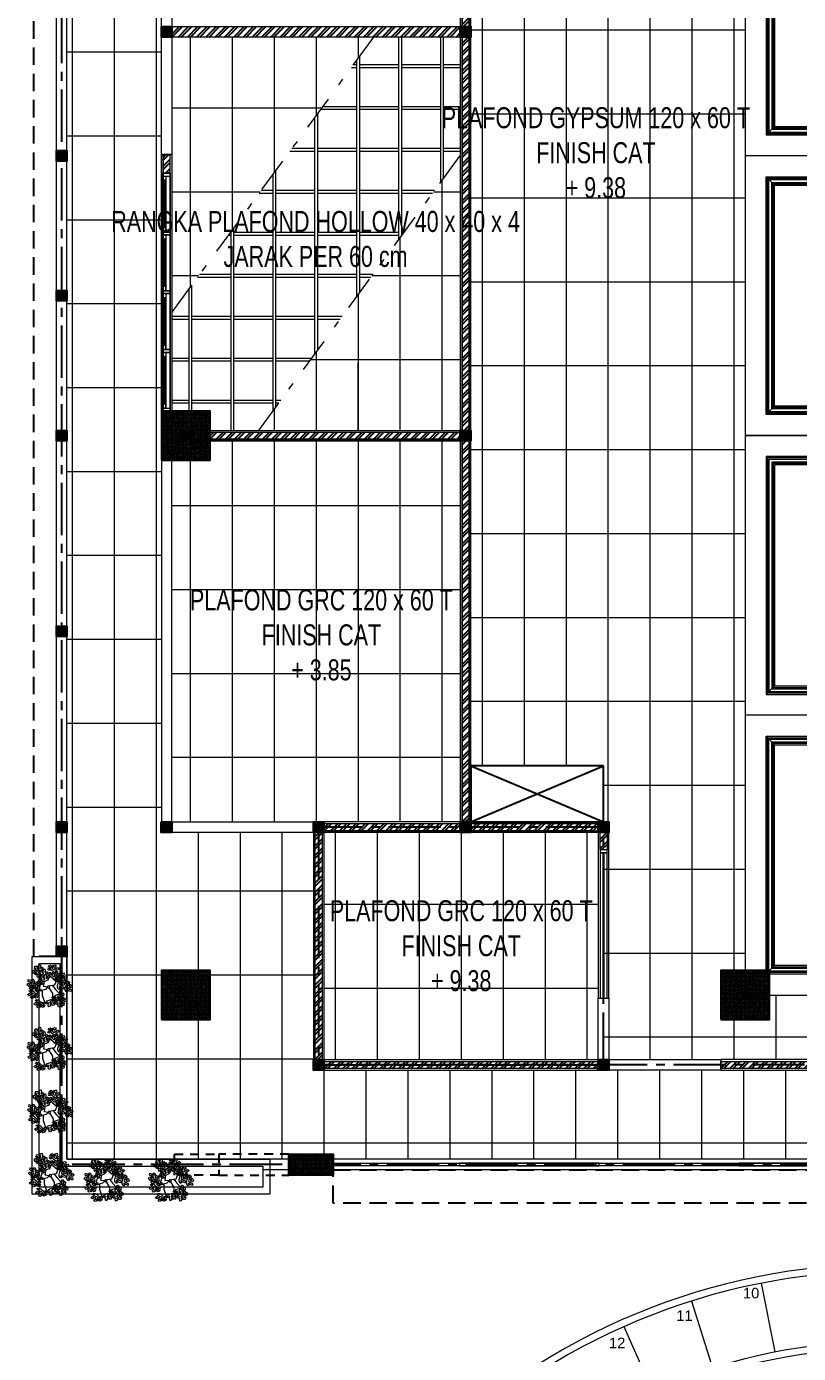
# Model space of a CAD drawing. Header units: inches. Extents: x 249 to 1192, y -18 to 440.
# Drawn here: x 343.7 to 354.74, y 188.49 to 207.46 of the extents above; entities that cross this region are included whole.
import ezdxf

# ---------------------------------------------------------------- set-up
doc = ezdxf.new("R2010")
doc.units = ezdxf.units.IN
doc.header["$MEASUREMENT"] = 0
for name, pattern in [('CENTER2', [1.125, 0.75, -0.125, 0.125, -0.125]), ('DASHDOT', [1, 0.5, -0.25, 0, -0.25]), ('DASHED2', [0.375, 0.25, -0.125]), ('HIDDEN2', [0.1875, 0.125, -0.0625])]:
    doc.linetypes.add(name, pattern=pattern)
for name, color, linetype, lineweight in [('ARSIR BETON', 8, 'Continuous', 0), ('BESI', 201, 'Continuous', 0), ('DINDING', 6, 'Continuous', 0), ('DINDING2', 137, 'Continuous', 20), ('KACA', 141, 'Continuous', 30), ('KUSEN', 16, 'Continuous', 15), ('lan', 7, 'Continuous', 15), ('lan1', 7, 'Continuous', 9), ('NOT', 7, 'Continuous', 9), ('pla', 42, 'Continuous', 15), ('TEXT (KET. RUANG)', 7, 'Continuous', 5), ('VEGETASI', 60, 'Continuous', 0)]:
    doc.layers.add(name, color=color, linetype=linetype, lineweight=lineweight)
for name, color, linetype in [('ARSIR DINDING', 64, 'Continuous'), ('AS', 15, 'CENTER2'), ('ATAP', 123, 'Continuous'), ('KOLOM', 5, 'Continuous')]:
    doc.layers.add(name, color=color, linetype=linetype)
doc.styles.get("Standard").update_dxf_attribs({"font": 'arial.ttf'})
doc.styles.add('style1', font='swisscl.ttf')

# ---------------------------------------------------------------- blocks, each defined once
blk = doc.blocks.new('K1')
at = {"layer": 'ARSIR BETON'}
h = blk.add_hatch(dxfattribs=at)
h.set_pattern_fill('ANSI37', color=256, scale=0.15, style=0)
h.set_pattern_definition([(45, (258.37489, 277.120751), (-0.01325825, 0.01325825), []), (135, (258.37489, 277.120751), (-0.01325825, -0.01325825), [])])
h.paths.add_polyline_path([(259.125, 277.171), (259.125, 277.871), (258.425, 277.871), (258.425, 277.171)])
at = {"layer": 'KOLOM'}
blk.add_lwpolyline([(258.425, 277.171), (259.125, 277.171), (259.125, 277.871), (258.425, 277.871)], close=True, dxfattribs=at)
for points in [[(258.725, 277.571), (258.825, 277.471)], [(258.725, 277.471), (258.825, 277.571)]]:
    blk.add_lwpolyline(points, dxfattribs=at)
blk = doc.blocks.new('K2')
at = {"layer": 'ARSIR BETON'}
h = blk.add_hatch(dxfattribs=at)
h.set_pattern_fill('ANSI37', color=256, scale=0.1, style=0)
h.set_pattern_definition([(45, (-38.743626, 268.082874), (-0.0088388, 0.0088388), []), (135, (-38.743626, 268.082874), (-0.0088388, -0.0088388), [])])
h.paths.add_polyline_path([(-38.594, 268.233), (-38.744, 268.233), (-38.744, 268.083), (-38.594, 268.083)])
at = {"layer": 'KOLOM'}
blk.add_lwpolyline([(-38.744, 268.083), (-38.594, 268.083), (-38.594, 268.233), (-38.744, 268.233)], close=True, dxfattribs=at)
blk = doc.blocks.new('BRANCHT', base_point=(1.548, 0.551))
for p, q in [((1.511, 0.64), (1.524, 0.662)), ((1.524, 0.662), (1.551, 0.661)), ((1.551, 0.661), (1.582, 0.622)), ((1.551, 0.661), (1.551, 0.661)), ((1.573, 0.682), (1.611, 0.684)), ((1.599, 0.643), (1.573, 0.682)), ((1.611, 0.684), (1.648, 0.656)), ((1.648, 0.656), (1.636, 0.607)), ((1.526, 0.607), (1.511, 0.64)), ((1.55, 0.627), (1.526, 0.607)), ((1.536, 0.471), (1.537, 0.5)), ((1.554, 0.427), (1.536, 0.471)), ((1.537, 0.5), (1.552, 0.572)), ((1.57, 0.598), (1.55, 0.627)), ((1.552, 0.572), (1.57, 0.598)), ((1.585, 0.414), (1.554, 0.427)), ((1.572, 0.474), (1.594, 0.431)), ((1.606, 0.467), (1.572, 0.474)), ((1.582, 0.622), (1.599, 0.643)), ((1.594, 0.431), (1.585, 0.414)), ((1.599, 0.582), (1.587, 0.538)), ((1.587, 0.538), (1.607, 0.492)), ((1.62, 0.64), (1.599, 0.582)), ((1.599, 0.582), (1.668, 0.562)), ((1.626, 0.447), (1.606, 0.467)), ((1.636, 0.537), (1.625, 0.526)), ((1.625, 0.526), (1.644, 0.481)), ((1.68, 0.427), (1.626, 0.447)), ((1.636, 0.607), (1.644, 0.59)), ((1.69, 0.518), (1.636, 0.537)), ((1.644, 0.59), (1.667, 0.602)), ((1.644, 0.481), (1.663, 0.492)), ((1.663, 0.492), (1.686, 0.474)), ((1.667, 0.602), (1.71, 0.563)), ((1.667, 0.602), (1.667, 0.602)), ((1.686, 0.474), (1.68, 0.427)), ((1.71, 0.563), (1.69, 0.518))]:
    blk.add_line(p, q)
blk = doc.blocks.new('T36')
for p, q in [((-0.111, -0.002), (-0.091, 0.108)), ((-0.017, 0.011), (-0.027, -0.001)), ((0.004, 0.007), (-0.017, 0.011)), ((0.016, -0.003), (0.004, 0.007)), ((0.016, -0.003), (0.026, 0.019)), ((0.026, 0.019), (0.124, 0.032)), ((0.07, 0.025), (0.136, -0.06)), ((0.151, 0.1), (0.083, 0.163)), ((0.124, 0.032), (0.151, 0.1)), ((-0.074, -0.06), (-0.174, -0.088)), ((-0.138, -0.078), (-0.138, -0.185)), ((-0.138, -0.185), (-0.081, -0.353)), ((-0.028, -0.013), (-0.111, -0.002)), ((-0.028, -0.013), (-0.074, -0.06)), ((-0.027, -0.001), (-0.028, -0.013)), ((-0.028, -0.013), (-0.026, -0.024)), ((-0.026, -0.024), (-0.018, -0.031)), ((-0.018, -0.031), (-0.001, -0.034)), ((-0.001, -0.034), (0.004, -0.034)), ((0.004, -0.034), (0.013, -0.024)), ((0.004, -0.034), (0.075, -0.149)), ((0.013, -0.024), (0.02, -0.01)), ((0.02, -0.01), (0.016, -0.003)), ((0.075, -0.149), (0.073, -0.293)), ((0.136, -0.06), (0.229, -0.154))]:
    blk.add_line(p, q)
at = {"xscale": 0.8515584, "yscale": 0.8515584, "zscale": 0.8515584}
for p, rotation in [((-0.215, 0.309), 120), ((-0.121, 0.222), 120), ((-0.095, 0.107), 120), ((0.06, 0.183), 59.99999999999999), ((0.068, 0.33), 59.99999999999999), ((0.243, 0.158), 59.99999999999999), ((-0.318, 0.042), 180), ((-0.195, 0), 180), ((-0.298, -0.123), 240), ((-0.168, -0.321), 240), ((0.029, -0.277), 299.9999999999999), ((0.187, -0.168), 299.9999999999999), ((0.233, -0.285), 299.9999999999999)]:
    blk.add_blockref('BRANCHT', p, dxfattribs=dict(at, rotation=rotation))
for p in [(0.192, 0.052), (0.348, -0.001)]:
    blk.add_blockref('BRANCHT', p, dxfattribs=at)
blk = doc.blocks.new('PL')
blk.add_line((561.851, 399.829), (560.437, 399.829))
for points in [[(560.437, 395.829), (568.437, 395.829), (568.437, 403.829), (560.437, 403.829)], [(564.137, 402.539), (564.137, 403.529), (560.737, 403.529), (560.737, 400.129), (561.727, 400.129)], [(564.137, 402.539), (564.137, 403.529), (560.737, 403.529), (560.737, 400.129), (561.727, 400.129)], [(564.117, 402.547), (564.117, 403.509), (560.757, 403.509), (560.757, 400.149), (561.718, 400.149)], [(564.097, 402.555), (564.097, 403.489), (560.777, 403.489), (560.777, 400.169), (561.71, 400.169)], [(564.057, 402.572), (564.057, 403.449), (560.817, 403.449), (560.817, 400.209), (561.693, 400.209)], [(564.037, 402.58), (564.037, 403.429), (560.837, 403.429), (560.837, 400.229), (561.685, 400.229)], [(564.017, 402.588), (564.017, 403.409), (560.857, 403.409), (560.857, 400.249), (561.677, 400.249)], [(564.137, 397.118), (564.137, 396.129), (560.737, 396.129), (560.737, 399.529), (561.727, 399.529)], [(564.137, 397.118), (564.137, 396.129), (560.737, 396.129), (560.737, 399.529), (561.727, 399.529)], [(564.137, 397.118), (564.137, 396.129), (560.737, 396.129), (560.737, 399.529), (561.727, 399.529)], [(564.117, 397.11), (564.117, 396.149), (560.757, 396.149), (560.757, 399.509), (561.718, 399.509)], [(564.097, 397.102), (564.097, 396.169), (560.777, 396.169), (560.777, 399.489), (561.71, 399.489)], [(564.057, 397.085), (564.057, 396.209), (560.817, 396.209), (560.817, 399.449), (561.693, 399.449)], [(564.037, 397.077), (564.037, 396.229), (560.837, 396.229), (560.837, 399.429), (561.685, 399.429)], [(564.017, 397.069), (564.017, 396.249), (560.857, 396.249), (560.857, 399.409), (561.677, 399.409)]]:
    blk.add_lwpolyline(points, close=True)
for points in [[(560.857, 400.249), (560.737, 400.129)], [(560.857, 399.409), (560.737, 399.529)], [(560.857, 396.249), (560.737, 396.129)]]:
    blk.add_lwpolyline(points)
blk = doc.blocks.new('PL2')
blk.add_line((525.242, 470.64), (523.828, 470.64))
for points in [[(523.828, 466.64), (531.828, 466.64), (531.828, 474.64), (523.828, 474.64)], [(527.528, 473.35), (527.528, 474.34), (524.128, 474.34), (524.128, 470.94), (525.118, 470.94)], [(527.528, 473.35), (527.528, 474.34), (524.128, 474.34), (524.128, 470.94), (525.118, 470.94)], [(527.508, 473.359), (527.508, 474.32), (524.148, 474.32), (524.148, 470.96), (525.109, 470.96)], [(527.488, 473.367), (527.488, 474.3), (524.168, 474.3), (524.168, 470.98), (525.101, 470.98)], [(527.448, 473.383), (527.448, 474.26), (524.208, 474.26), (524.208, 471.02), (525.085, 471.02)], [(527.428, 473.392), (527.428, 474.24), (524.228, 474.24), (524.228, 471.04), (525.076, 471.04)], [(527.408, 473.4), (527.408, 474.22), (524.248, 474.22), (524.248, 471.06), (525.068, 471.06)], [(527.528, 467.93), (527.528, 466.94), (524.128, 466.94), (524.128, 470.34), (525.118, 470.34)], [(527.528, 467.93), (527.528, 466.94), (524.128, 466.94), (524.128, 470.34), (525.118, 470.34)], [(527.528, 467.93), (527.528, 466.94), (524.128, 466.94), (524.128, 470.34), (525.118, 470.34)], [(527.508, 467.922), (527.508, 466.96), (524.148, 466.96), (524.148, 470.32), (525.109, 470.32)], [(527.488, 467.914), (527.488, 466.98), (524.168, 466.98), (524.168, 470.3), (525.101, 470.3)], [(527.448, 467.897), (527.448, 467.02), (524.208, 467.02), (524.208, 470.26), (525.085, 470.26)], [(527.428, 467.889), (527.428, 467.04), (524.228, 467.04), (524.228, 470.24), (525.076, 470.24)], [(527.408, 467.88), (527.408, 467.06), (524.248, 467.06), (524.248, 470.22), (525.068, 470.22)]]:
    blk.add_lwpolyline(points, close=True)
for points in [[(524.248, 471.06), (524.128, 470.94)], [(524.248, 470.22), (524.128, 470.34)], [(524.248, 467.06), (524.128, 466.94)]]:
    blk.add_lwpolyline(points)

msp = doc.modelspace()

# ---------------------------------------------------------------- hatches: boundary and pattern name
at = {"layer": 'ARSIR BETON'}
h = msp.add_hatch(dxfattribs=at)
h.set_pattern_fill('ANSI37', color=256, scale=0.15, style=0)
h.set_pattern_definition([(45, (345.582187, 193.214715), (-0.01325825, 0.01325825), []), (135, (345.582187, 193.214715), (-0.01325825, -0.01325825), [])])
h.paths.add_polyline_path([(346.3322, 193.2647), (346.3322, 193.9647), (345.6322, 193.9647), (345.6322, 193.2647)])
h = msp.add_hatch(dxfattribs=at)
h.set_pattern_fill('ANSI37', color=256, scale=0.15, style=0)
h.set_pattern_definition([(45, (347.454726, 191.039715), (-0.01325825, 0.01325825), []), (135, (347.454726, 191.039715), (-0.01325825, -0.01325825), [])])
h.paths.add_polyline_path([(347.4547, 191.3397), (348.0894, 191.3397), (348.0894, 191.0397), (347.4547, 191.0397)])
at = {"layer": 'ARSIR DINDING'}
h = msp.add_hatch(dxfattribs=at)
h.set_pattern_fill('ANSI32', color=256, scale=0.25, style=0)
h.set_pattern_definition([(45, (349.93243, 196.08971), (-0.06629126, 0.06629126), []), (45, (349.97663, 196.08971), (-0.06629126, 0.06629126), [])])
h.paths.add_polyline_path([(349.9324, 208.5197), (350.0325, 208.5197), (350.0325, 196.0897), (349.9324, 196.0897)])
h = msp.add_hatch(dxfattribs=at)
h.set_pattern_fill('ANSI32', color=256, scale=0.25, style=0)
h.set_pattern_definition([(45, (345.63221, 198.58949), (-0.0662913, 0.0662913), []), (45, (345.6764, 198.58949), (-0.0662913, 0.0662913), [])])
h.paths.add_polyline_path([(349.9074, 207.3145), (349.9074, 207.4645), (345.7822, 207.4645), (345.7822, 207.3145)])
h = msp.add_hatch(dxfattribs=at)
h.set_pattern_fill('ANSI32', color=256, scale=0.25, style=0)
h.set_pattern_definition([(45, (-303.32024, -48.81339), (-0.066291261, 0.066291261), []), (45, (-303.27604, -48.81339), (-0.066291261, 0.066291261), [])])
h.paths.add_polyline_path([(345.7072, 205.3655), (345.7572, 205.3655), (345.7572, 205.6345), (345.7072, 205.6345)])
h.paths.add_polyline_path([(345.6572, 205.3655), (345.7072, 205.3655), (345.7072, 205.6345), (345.6572, 205.6345)])
h = msp.add_hatch(dxfattribs=at)
h.set_pattern_fill('ANSI32', color=256, scale=0.25, style=0)
h.set_pattern_definition([(45, (345.90696, 195.09043), (-0.0662913, 0.0662913), []), (45, (345.95115, 195.09043), (-0.0662913, 0.0662913), [])])
h.paths.add_polyline_path([(349.9072, 201.6647), (349.9072, 201.5647), (346.3322, 201.5647), (346.3322, 201.6647)])
h = msp.add_hatch(dxfattribs=at)
h.set_pattern_fill('ANSI32', color=256, scale=0.25, style=0)
h.set_pattern_definition([(45, (347.83196, 192.56523), (-0.0662913, 0.0662913), []), (45, (347.87615, 192.56523), (-0.0662913, 0.0662913), [])])
h.paths.add_polyline_path([(352.0069, 195.69), (351.9069, 195.69), (351.9069, 195.9397), (352.0069, 195.9397)])
h.paths.add_polyline_path([(347.957, 195.9647), (351.8819, 195.9647), (351.8819, 196.0647), (347.957, 196.0647)])
h.paths.add_polyline_path([(347.932, 192.6902), (347.832, 192.6902), (347.832, 195.9397), (347.932, 195.9397)])
h.paths.add_polyline_path([(347.957, 192.6652), (351.8824, 192.6652), (351.8824, 192.5652), (347.957, 192.5652)])
h = msp.add_hatch(dxfattribs=at)
h.set_pattern_fill('ANSI32', color=256, scale=0.25, style=0)
h.set_pattern_definition([(45, (353.63244, 192.56523), (-0.06629126, 0.06629126), []), (45, (353.67664, 192.56523), (-0.06629126, 0.06629126), [])])
h.paths.add_polyline_path([(354.9322, 192.5652), (353.6324, 192.5652), (353.6324, 192.6652), (354.9322, 192.6652)])
h.paths.add_polyline_path([(357.0319, 192.5652), (358.9324, 192.5652), (358.9324, 192.6652), (357.0319, 192.6652)])
h.paths.add_polyline_path([(361.0322, 192.5652), (365.1427, 192.5652), (365.1427, 192.6652), (361.0322, 192.6652)])

# ---------------------------------------------------------------- linework, layer by layer
for points in [[(349.9822, 201.5397), (346.257, 201.5397)], [(350.0575, 196.89), (351.9569, 196.09)], [(350.0575, 196.09), (351.9569, 196.89)]]:
    msp.add_lwpolyline(points)
msp.add_lwpolyline([(351.9569, 196.89), (350.0572, 196.89), (350.0572, 196.0897), (351.9569, 196.0897)], close=True)
at = {"linetype": 'HIDDEN2'}
for points in [[(345.8191, 191.3397), (346.4537, 191.3397), (346.4537, 191.0397), (345.8191, 191.0397)], [(346.4537, 191.0397), (347.4547, 191.0397), (347.4547, 191.3397), (346.4537, 191.3397)]]:
    msp.add_lwpolyline(points, close=True, dxfattribs=at)
at = {"layer": 'AS'}
for p, q in [((351.8819, 196.0147), (347.882, 196.0147)), ((347.882, 196.0147), (347.882, 192.6152)), ((351.9569, 192.6152), (351.9569, 196.0147)), ((347.882, 192.6152), (351.9569, 192.6152))]:
    msp.add_line(p, q, dxfattribs=at)
for points in [[(361.983, 191.1902), (344.2072, 191.1902), (344.2072, 220.6897)], [(386.3322, 192.6152), (347.807, 192.6152)]]:
    msp.add_lwpolyline(points, dxfattribs=at)
at = {"layer": 'ATAP', "linetype": 'DASHED2'}
msp.add_lwpolyline([(344.1322, 194.1652), (343.8072, 194.1652), (343.8072, 221.0137), (354.3824, 221.0137), (354.3824, 219.5147), (386.6822, 219.5147), (386.6822, 218.0402), (388.6322, 218.0402), (388.6322, 217.6902)], dxfattribs=at)
msp.add_lwpolyline([(348.0894, 191.1152), (361.983, 191.1152), (361.983, 190.6402), (348.0894, 190.6402)], close=True, dxfattribs=at)
at = {"layer": 'BESI'}
for points in [[(361.908, 191.1702), (348.0909, 191.1702), (348.0909, 191.2102), (361.908, 191.2102)], [(349.8965, 191.1702), (348.0909, 191.1702), (348.0909, 191.2102), (349.8965, 191.2102)], [(351.8965, 191.2102), (349.8965, 191.2102), (349.8965, 191.1702), (351.8965, 191.1702)], [(353.8965, 191.1702), (351.8965, 191.1702), (351.8965, 191.2102), (353.8965, 191.2102)], [(355.8965, 191.2102), (353.8965, 191.2102), (353.8965, 191.1702), (355.8965, 191.1702)]]:
    msp.add_lwpolyline(points, close=True, dxfattribs=at)
at = {"layer": 'DINDING'}
for p, q in [((351.9569, 196.0897), (347.807, 196.0897)), ((347.807, 196.0897), (347.807, 192.5402)), ((351.9569, 195.9397), (347.957, 195.9397)), ((347.957, 195.9397), (347.957, 192.6902)), ((347.957, 192.6902), (351.9569, 192.6902)), ((347.807, 192.5402), (351.9569, 192.5402))]:
    msp.add_line(p, q, dxfattribs=at)
for points in [[(344.1322, 194.1652), (344.1322, 220.6897)], [(361.983, 191.2652), (344.2822, 191.2652), (344.2822, 220.6897)], [(350.0575, 196.0147), (350.0574, 215.2899), (349.9074, 215.2899), (349.9075, 196.0147)], [(349.9074, 207.3145), (345.7822, 207.3145), (345.7822, 207.4645), (349.9074, 207.4645)], [(345.6322, 205.6445), (345.6322, 195.9397), (345.7822, 195.9397), (345.7822, 201.9647)], [(349.9822, 201.5397), (346.057, 201.5397), (346.057, 201.6897), (349.9822, 201.6897)], [(350.0572, 196.0897), (351.9569, 196.0897), (351.9569, 195.9397), (350.0571, 195.9397)], [(347.8069, 192.6157), (347.8069, 192.6152), (347.957, 192.6152), (347.957, 192.6157)], [(361.983, 191.1152), (347.0822, 191.1152)], [(354.2134, 189.4937), (354.4057, 188.5123)], [(353.2137, 189.2389), (353.5146, 188.2852)], [(352.2488, 188.8738), (352.6545, 187.9598)]]:
    msp.add_lwpolyline(points, dxfattribs=at)
for points in [[(345.6322, 205.6345), (345.7822, 205.6345), (345.7822, 201.9647), (345.6322, 201.9647)], [(351.882, 193.5702), (352.0319, 193.5702), (352.0319, 195.9397), (351.882, 195.9397)], [(347.1822, 190.7652), (343.7822, 190.7652), (343.7822, 194.1652), (344.2822, 194.1652), (344.2822, 191.2652), (347.1822, 191.2652)], [(347.0822, 190.8652), (343.8822, 190.8652), (343.8822, 194.0652), (344.1822, 194.0652), (344.1822, 191.1652), (347.0822, 191.1652)], [(353.6324, 192.5402), (365.1427, 192.5402), (365.1427, 192.6902), (353.6324, 192.6902)]]:
    msp.add_lwpolyline(points, close=True, dxfattribs=at)
for points in [[(355.9819, 189.7652, 0.4142136), (346.6819, 180.4652), (346.6819, 173.7163)], [(355.9819, 189.6652, 0.4142136), (346.7819, 180.4652), (346.7819, 173.7163)], [(347.7819, 170.4652), (347.7819, 180.4652, -0.4142136), (355.9819, 188.6652), (361.983, 188.6652)], [(347.8819, 170.4652), (347.8819, 180.4652, -0.4142136), (355.9819, 188.5652), (361.983, 188.5652)]]:
    msp.add_lwpolyline(points, format="xyb", dxfattribs=at)
at = {"layer": 'DINDING2'}
msp.add_line((351.8319, 195.9647), (347.932, 195.9647), dxfattribs=at)
msp.add_lwpolyline([(350.0325, 196.0147), (350.0324, 215.2649), (349.9324, 215.2649), (349.9325, 196.0147)], dxfattribs=at)
for points in [[(349.9324, 208.5197), (350.0325, 208.5197), (350.0325, 196.0897), (349.9324, 196.0897)], [(345.6572, 201.9647), (345.7572, 201.9647), (345.7572, 205.6345), (345.6572, 205.6345)], [(349.9072, 201.5647), (346.3322, 201.5647), (346.3322, 201.6647), (349.9072, 201.6647)], [(347.957, 195.9647), (351.8819, 195.9647), (351.8819, 196.0647), (347.957, 196.0647)], [(347.932, 192.6902), (347.832, 192.6902), (347.832, 195.9397), (347.932, 195.9397)], [(352.0069, 195.69), (351.9069, 195.69), (351.9069, 195.9397), (352.0069, 195.9397)], [(347.957, 192.6652), (351.8824, 192.6652), (351.8824, 192.5652), (347.957, 192.5652)], [(354.9322, 192.5652), (353.6324, 192.5652), (353.6324, 192.6652), (354.9322, 192.6652)]]:
    msp.add_lwpolyline(points, close=True, dxfattribs=at)
at = {"layer": 'KACA'}
for points in [[(345.6772, 205.2655), (345.6772, 204.5853)], [(345.6772, 204.4253), (345.6772, 203.7451)], [(345.6772, 203.5851), (345.6772, 202.9049)], [(345.6772, 202.7449), (345.6772, 202.0647)], [(351.9569, 195.65), (351.9569, 193.5702)]]:
    msp.add_lwpolyline(points, dxfattribs=at)
at = {"layer": 'KOLOM', "color": 0}
msp.add_lwpolyline([(345.907, 201.5397), (345.7822, 201.5397)], dxfattribs=at)
at = {"layer": 'KOLOM'}
for points in [[(345.6322, 193.2647), (346.3322, 193.2647), (346.3322, 193.9647), (345.6322, 193.9647)], [(347.4547, 191.3397), (348.0894, 191.3397), (348.0894, 191.0397), (347.4547, 191.0397)]]:
    msp.add_lwpolyline(points, close=True, dxfattribs=at)
for points in [[(345.9322, 193.6647), (346.0322, 193.5647)], [(345.9322, 193.5647), (346.0322, 193.6647)]]:
    msp.add_lwpolyline(points, dxfattribs=at)
at = {"layer": 'KUSEN'}
for points in [[(345.6572, 205.3255), (345.7572, 205.3255), (345.7572, 205.3655), (345.6572, 205.3655)], [(345.7572, 204.4853), (345.6572, 204.4853), (345.6572, 205.3655), (345.7572, 205.3655)], [(345.6572, 205.3655), (345.7572, 205.3655), (345.7572, 201.9647), (345.6572, 201.9647)], [(345.6972, 204.5253), (345.6572, 204.5253), (345.6572, 205.3255), (345.6972, 205.3255)], [(345.6572, 204.4853), (345.7572, 204.4853), (345.7572, 204.5253), (345.6572, 204.5253)], [(345.7572, 203.6451), (345.6572, 203.6451), (345.6572, 204.5253), (345.7572, 204.5253)], [(345.6572, 204.5253), (345.7572, 204.5253), (345.7572, 204.4853), (345.6572, 204.4853)], [(345.6972, 203.6851), (345.6572, 203.6851), (345.6572, 204.4853), (345.6972, 204.4853)], [(345.6572, 203.6451), (345.7572, 203.6451), (345.7572, 203.6851), (345.6572, 203.6851)], [(345.7572, 202.8049), (345.6572, 202.8049), (345.6572, 203.6851), (345.7572, 203.6851)], [(345.6572, 203.6851), (345.7572, 203.6851), (345.7572, 203.6451), (345.6572, 203.6451)], [(345.6972, 202.8449), (345.6572, 202.8449), (345.6572, 203.6451), (345.6972, 203.6451)], [(345.6572, 202.8049), (345.7572, 202.8049), (345.7572, 202.8449), (345.6572, 202.8449)], [(345.7572, 201.9647), (345.6572, 201.9647), (345.6572, 202.8449), (345.7572, 202.8449)], [(345.6572, 202.8449), (345.7572, 202.8449), (345.7572, 202.8049), (345.6572, 202.8049)], [(345.6972, 202.0047), (345.6572, 202.0047), (345.6572, 202.8049), (345.6972, 202.8049)], [(345.6572, 202.0047), (345.7572, 202.0047), (345.7572, 201.9647), (345.6572, 201.9647)], [(351.9069, 195.65), (352.0069, 195.65), (352.0069, 195.69), (351.9069, 195.69)], [(352.0069, 195.65), (351.9069, 195.65), (351.9069, 193.5702), (352.0069, 193.5702)]]:
    msp.add_lwpolyline(points, close=True, dxfattribs=at)
for points in [[(345.6972, 205.3255), (345.6972, 205.2655), (345.6572, 205.2655), (345.6572, 205.3255), (345.6972, 205.3255)], [(345.6972, 204.5253), (345.6972, 204.5853), (345.6572, 204.5853), (345.6572, 204.5253), (345.6972, 204.5253)], [(345.6972, 204.4853), (345.6972, 204.4253), (345.6572, 204.4253), (345.6572, 204.4853), (345.6972, 204.4853)], [(345.6972, 203.6851), (345.6972, 203.7451), (345.6572, 203.7451), (345.6572, 203.6851), (345.6972, 203.6851)], [(345.6972, 203.6451), (345.6972, 203.5851), (345.6572, 203.5851), (345.6572, 203.6451), (345.6972, 203.6451)], [(345.6972, 202.8449), (345.6972, 202.9049), (345.6572, 202.9049), (345.6572, 202.8449), (345.6972, 202.8449)], [(345.6972, 202.8049), (345.6972, 202.7449), (345.6572, 202.7449), (345.6572, 202.8049), (345.6972, 202.8049)], [(345.6972, 202.0047), (345.6972, 202.0647), (345.6572, 202.0647), (345.6572, 202.0047), (345.6972, 202.0047)]]:
    msp.add_lwpolyline(points, dxfattribs=at)
at = {"layer": 'lan', "linetype": 'DASHDOT'}
for p, q in [((348.6673, 207.3145), (345.7822, 203.3806)), ((349.9074, 205.6236), (347.0223, 201.6897))]:
    msp.add_line(p, q, dxfattribs=at)
at = {"layer": 'lan1'}
for points in [[(345.6322, 208.3447), (345.7822, 208.3447), (345.7822, 207.4645), (345.6322, 207.4645)], [(345.6322, 207.3145), (345.7822, 207.3145), (345.7822, 205.6345), (345.6322, 205.6345)], [(345.7822, 196.0897), (347.807, 196.0897), (347.807, 195.9397), (345.7822, 195.9397)], [(351.882, 193.5702), (352.0324, 193.5702), (352.0324, 192.6902), (351.882, 192.6902)], [(352.0324, 192.6902), (353.6324, 192.6902), (353.6324, 192.5402), (352.0324, 192.5402)]]:
    msp.add_lwpolyline(points, close=True, dxfattribs=at)
at = {"layer": 'pla'}
for p, q in [((344.3572, 220.5397), (344.3572, 191.2652)), ((344.9572, 220.5397), (344.9572, 191.2652)), ((345.5572, 220.5397), (345.5572, 191.2652)), ((352.62, 219.0397), (352.62, 192.6902)), ((353.22, 219.0397), (353.22, 192.6902)), ((353.82, 217.2647), (353.82, 193.9647)), ((352.02, 215.1399), (352.02, 196.0897)), ((350.22, 214.3399), (350.22, 196.89)), ((350.82, 214.3399), (350.82, 196.89)), ((351.42, 214.3399), (351.42, 196.89)), ((350.0575, 207.415), (353.9824, 207.415)), ((346.0448, 207.3145), (346.0448, 203.7387)), ((346.6448, 207.3145), (346.6448, 204.5568)), ((347.2448, 207.3145), (347.2448, 205.3749)), ((347.8448, 207.3145), (347.8448, 206.193)), ((348.4448, 207.3145), (348.4448, 207.0111)), ((349.0248, 207.3145), (349.0248, 204.4201)), ((349.0648, 207.3145), (349.0648, 204.4747)), ((349.6248, 207.3145), (349.6248, 205.2382)), ((349.6648, 207.3145), (349.6648, 205.2928)), ((344.2822, 207.1025), (345.6322, 207.1025)), ((348.4648, 207.0384), (348.4648, 203.6566)), ((348.3495, 206.8811), (348.4248, 206.8811)), ((348.3803, 206.9231), (348.4248, 206.9231)), ((348.4248, 206.9838), (348.4248, 203.602)), ((348.4648, 206.9231), (349.0248, 206.9231)), ((348.4648, 206.8811), (349.0248, 206.8811)), ((349.0648, 206.9231), (349.6248, 206.9231)), ((349.0648, 206.8811), (349.6248, 206.8811)), ((349.6648, 206.9231), (349.9074, 206.9231)), ((349.6648, 206.8811), (349.9074, 206.8811)), ((345.7822, 206.3021), (347.9248, 206.3021)), ((347.9094, 206.2811), (348.4248, 206.2811)), ((347.9402, 206.3231), (348.4248, 206.3231)), ((348.4648, 206.3231), (349.0248, 206.3231)), ((348.4648, 206.2811), (349.0248, 206.2811)), ((349.0648, 206.3231), (349.6248, 206.3231)), ((349.0648, 206.2811), (349.6248, 206.2811)), ((349.6648, 206.3231), (349.9074, 206.3231)), ((349.6648, 206.2811), (349.9074, 206.2811)), ((347.8248, 206.1657), (347.8248, 202.7839)), ((347.8648, 206.2203), (347.8648, 202.8385)), ((350.0575, 206.215), (353.9824, 206.215)), ((344.2822, 205.9025), (345.6322, 205.9025)), ((347.5002, 205.7231), (347.8248, 205.7231)), ((347.8648, 205.7231), (348.4248, 205.7231)), ((348.4648, 205.7231), (349.0248, 205.7231)), ((349.0648, 205.7231), (349.6248, 205.7231)), ((349.6648, 205.7231), (349.9074, 205.7231)), ((347.4694, 205.6811), (347.8248, 205.6811)), ((347.8648, 205.6811), (348.4248, 205.6811)), ((348.4648, 205.6811), (349.0248, 205.6811)), ((349.0648, 205.6811), (349.6248, 205.6811)), ((349.6648, 205.6811), (349.9074, 205.6811)), ((347.2248, 205.3476), (347.2248, 201.9658)), ((347.2648, 205.4022), (347.2648, 202.0204)), ((349.6448, 205.2655), (349.6448, 201.6897)), ((345.7822, 205.1021), (347.0447, 205.1021)), ((347.0293, 205.0811), (347.2248, 205.0811)), ((347.0601, 205.1231), (347.2248, 205.1231)), ((347.2648, 205.1231), (347.8248, 205.1231)), ((347.2648, 205.0811), (347.8248, 205.0811)), ((347.8648, 205.1231), (348.4248, 205.1231)), ((347.8648, 205.0811), (348.4248, 205.0811)), ((348.4648, 205.1231), (349.0248, 205.1231)), ((348.4648, 205.0811), (349.0248, 205.0811)), ((349.0648, 205.1231), (349.5404, 205.1231)), ((349.0648, 205.0811), (349.5096, 205.0811)), ((349.525, 205.1021), (349.9074, 205.1021)), ((350.0575, 205.015), (353.9824, 205.015)), ((344.2822, 204.7025), (345.6322, 204.7025)), ((346.6648, 204.5841), (346.6648, 201.6897)), ((346.59, 204.4821), (346.6248, 204.4821)), ((346.6194, 204.5221), (346.6248, 204.5221)), ((346.6248, 204.5295), (346.6248, 201.6897)), ((346.6648, 204.5221), (347.2248, 204.5221)), ((346.6648, 204.4821), (347.2248, 204.4821)), ((347.2648, 204.5221), (347.8248, 204.5221)), ((347.2648, 204.4821), (347.8248, 204.4821)), ((347.8648, 204.5221), (348.4248, 204.5221)), ((347.8648, 204.4821), (348.4248, 204.4821)), ((348.4648, 204.5221), (349.0248, 204.5221)), ((348.4648, 204.4821), (349.0248, 204.4821)), ((349.0448, 204.4474), (349.0448, 201.6897)), ((349.0648, 204.5221), (349.0996, 204.5221)), ((349.0648, 204.4821), (349.0703, 204.4821)), ((345.7822, 203.9021), (346.1646, 203.9021)), ((346.15, 203.8821), (346.6248, 203.8821)), ((346.1793, 203.9221), (346.6248, 203.9221)), ((346.6648, 203.9221), (347.2248, 203.9221)), ((346.6648, 203.8821), (347.2248, 203.8821)), ((347.2648, 203.9221), (347.8248, 203.9221)), ((347.2648, 203.8821), (347.8248, 203.8821)), ((347.8648, 203.9221), (348.4248, 203.9221)), ((347.8648, 203.8821), (348.4248, 203.8821)), ((348.4648, 203.9221), (348.6595, 203.9221)), ((348.4648, 203.8821), (348.6302, 203.8821)), ((348.6449, 203.9021), (349.9074, 203.9021)), ((350.0575, 203.815), (353.9824, 203.815)), ((346.0248, 203.7114), (346.0248, 201.9647)), ((346.0648, 203.766), (346.0648, 201.9647)), ((348.4448, 203.6292), (348.4447, 201.6897)), ((348.4448, 203.6293), (348.4448, 201.6897)), ((344.2822, 203.5025), (345.6322, 203.5025)), ((345.7822, 203.3221), (346.0248, 203.3221)), ((345.7822, 203.2821), (346.0248, 203.2821)), ((346.0648, 203.3221), (346.6248, 203.3221)), ((346.0648, 203.2821), (346.6248, 203.2821)), ((346.6648, 203.3221), (347.2248, 203.3221)), ((346.6648, 203.2821), (347.2248, 203.2821)), ((347.2648, 203.3221), (347.8248, 203.3221)), ((347.2648, 203.2821), (347.8248, 203.2821)), ((347.8648, 203.3221), (348.2195, 203.3221)), ((347.8648, 203.2821), (348.1902, 203.2821)), ((345.7822, 202.7221), (346.0248, 202.7221)), ((345.7822, 202.6821), (346.0248, 202.6821)), ((346.0648, 202.7221), (346.6248, 202.7221)), ((346.0648, 202.6821), (346.6248, 202.6821)), ((346.6648, 202.7221), (347.2248, 202.7221)), ((346.6648, 202.6821), (347.2248, 202.6821)), ((347.2648, 202.7221), (347.7795, 202.7221)), ((347.2648, 202.6821), (347.7501, 202.6821)), ((347.7648, 202.7021), (349.9074, 202.7021)), ((347.8448, 202.8112), (347.8448, 201.6897)), ((350.0575, 202.615), (353.9824, 202.615)), ((344.2822, 202.3025), (345.6322, 202.3025)), ((345.7822, 202.1221), (346.0248, 202.1221)), ((346.0648, 202.1221), (346.6248, 202.1221)), ((346.6648, 202.1221), (347.2248, 202.1221)), ((347.2648, 202.1221), (347.3394, 202.1221)), ((345.7822, 202.0821), (346.0248, 202.0821)), ((346.0648, 202.0821), (346.6248, 202.0821)), ((346.6648, 202.0821), (347.2248, 202.0821)), ((347.2448, 201.9931), (347.2448, 201.6897)), ((347.2648, 202.0821), (347.3101, 202.0821)), ((346.6448, 201.5397), (346.6448, 196.0897)), ((347.2448, 201.5397), (347.2448, 196.0897)), ((347.8448, 201.5397), (347.8448, 196.0897)), ((348.4448, 201.5397), (348.4448, 196.0897)), ((349.0448, 201.5397), (349.0448, 196.0897)), ((349.6448, 201.5397), (349.6448, 196.0897)), ((350.0575, 201.415), (353.9824, 201.415)), ((346.0448, 201.2647), (346.0448, 196.0897)), ((344.2822, 201.1025), (345.6322, 201.1025)), ((345.7822, 200.6147), (349.9074, 200.6147)), ((350.0575, 200.215), (353.9824, 200.215)), ((344.2822, 199.9025), (345.6322, 199.9025)), ((345.7822, 199.4147), (349.9074, 199.4147)), ((350.0575, 199.015), (353.9824, 199.015)), ((344.2822, 198.7025), (345.6322, 198.7025)), ((345.7822, 198.2147), (349.9074, 198.2147)), ((350.0575, 197.815), (353.9824, 197.815)), ((344.2822, 197.5025), (345.6322, 197.5025)), ((345.7822, 197.0147), (349.9074, 197.0147)), ((351.9569, 196.615), (353.9824, 196.615)), ((344.2822, 196.3025), (345.6322, 196.3025)), ((346.1572, 195.9397), (346.1572, 193.9647)), ((346.7572, 195.9397), (346.7572, 191.2652)), ((347.3572, 195.9397), (347.3572, 191.2652)), ((348.1196, 195.9397), (348.1196, 192.6902)), ((348.7196, 195.9397), (348.7196, 192.6902)), ((349.3196, 195.9397), (349.3196, 192.6902)), ((349.9196, 195.9397), (349.9196, 192.6902)), ((350.5196, 195.9397), (350.5196, 192.6902)), ((351.1196, 195.9397), (351.1196, 192.6902)), ((351.7196, 195.9397), (351.7196, 192.6902)), ((351.9569, 195.415), (353.9824, 195.415)), ((344.2822, 195.1025), (347.807, 195.1025)), ((347.957, 194.915), (351.882, 194.915)), ((351.9569, 194.215), (353.9824, 194.215)), ((344.2822, 193.9025), (345.6322, 193.9025)), ((346.3322, 193.9025), (347.807, 193.9025)), ((347.957, 193.715), (351.882, 193.715)), ((354.42, 193.6147), (354.42, 192.6902)), ((346.1572, 193.2647), (346.1572, 191.2652)), ((353.82, 193.2647), (353.82, 192.6902)), ((351.9569, 193.015), (357.3324, 193.015)), ((344.2822, 192.7025), (347.807, 192.7025)), ((347.9572, 192.5402), (347.9572, 191.3397)), ((348.5572, 192.5402), (348.5572, 191.2652)), ((349.1572, 192.5402), (349.1572, 191.2652)), ((349.7572, 192.5402), (349.7572, 191.2652)), ((350.3572, 192.5402), (350.3572, 191.2652)), ((350.9572, 192.5402), (350.9572, 191.2652)), ((351.5572, 192.5402), (351.5572, 191.2652)), ((352.1572, 192.5402), (352.1572, 191.2652)), ((352.7572, 192.5402), (352.7572, 191.2652)), ((353.3572, 192.5402), (353.3572, 191.2652)), ((353.9572, 192.5402), (353.9572, 191.2652)), ((354.5572, 192.5402), (354.5572, 191.2652)), ((344.2822, 191.5025), (387.6817, 191.5025))]:
    msp.add_line(p, q, dxfattribs=at)

# ---------------------------------------------------------------- block references
at = {"xscale": -1, "rotation": 180}
for p in [(384.3759, 475.5474), (388.6511, 475.5474), (382.8758, 473.7726), (382.8758, 471.7726), (382.8758, 469.7726), (384.6506, 469.7726), (388.6508, 469.7726), (382.8758, 466.9726), (382.8758, 464.1726), (384.3758, 464.1726), (386.5506, 464.1726), (388.6511, 464.1726), (390.6256, 464.1726), (382.8758, 462.3981), (386.5506, 460.7731), (390.6261, 460.7731)]:
    msp.add_blockref('K2', p, dxfattribs=at)
at = {"layer": 'KOLOM'}
for p in [(87.2073, -75.906), (95.2076, -83.906)]:
    msp.add_blockref('K1', p, dxfattribs=at)
at = {"layer": 'pla'}
for name, p in [('PL', (-206.4541, -194.2138)), ('PL2', (-169.8453, -273.0255))]:
    msp.add_blockref(name, p, dxfattribs=at)
at = {"layer": 'VEGETASI', "xscale": 0.6836441415344511, "yscale": 0.6836441415344511, "zscale": 0.6836441415344511}
for p in [(344.0237, 193.7365), (344.0252, 192.8405), (344.0344, 191.9459), (344.0481, 191.0402), (344.8407, 190.9648), (345.7607, 190.9648)]:
    msp.add_blockref('T36', p, dxfattribs=at)

# ---------------------------------------------------------------- texts
at = {"layer": 'NOT', "char_height": 0.3, "attachment_point": 2, "style": 'style1'}
for s, insert in [('PLAFOND GYPSUM 120 x 60 T\\PFINISH CAT\\P+ 9.38', (351.847, 206.3106)), ('RANGKA PLAFOND HOLLOW 40 x 40 x 4\\PJARAK PER 60 cm', (347.8381, 204.8272)), ('PLAFOND GRC 120 x 60 T\\PFINISH CAT\\P+ 3.85', (347.9216, 199.4147)), ('PLAFOND GRC 120 x 60 T\\PFINISH CAT\\P+ 9.38', (349.9214, 194.9704))]:
    msp.add_mtext(s, dxfattribs=dict(at, insert=insert))
at = {"layer": 'TEXT (KET. RUANG)'}
for s, p in [('10', (353.9509, 189.2766)), ('11', (352.9965, 188.9546)), ('12', (352.0342, 188.5642))]:
    msp.add_text(s, height=0.15075, dxfattribs=at).set_placement(p)

doc.saveas('drawing.dxf')
